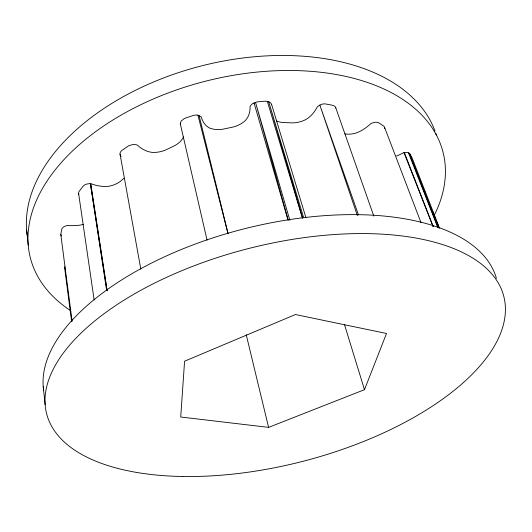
<?xml version="1.0" encoding="UTF-8"?>
<svg xmlns="http://www.w3.org/2000/svg" width="532" height="532" viewBox="0 0 532 532"><rect width="100%" height="100%" fill="white"/><g stroke="black" fill="none" stroke-linecap="round" stroke-linejoin="round"><path stroke-width="0.8" d="M71.627 321.594L64.665 268.068L64.951 266.585M72.126 321.355L60.788 234.413L61.765 229.186A7.096 4.289 -6.3 0 1 63.86 226.772A11.491 6.923 -6.4 0 1 67.231 225.502A11.651 7.009 -6.2 0 1 68.475 225.502A35.724 22.384 -6.3 0 0 79.135 225.242A20.322 12.575 -6.5 0 0 83.444 224.398M364.48 389.683L386.511 333.484L295.42 314.532L184.577 361.215L180.714 417.008L268.587 427.382L364.48 389.683L344.497 324.62M123.896 178.227L122.16 179.816A20.535 13.4 -7.6 0 1 110.45 185.907A10.135 6.557 -7.8 0 1 108.388 186.28A21.067 13.759 -7.7 0 1 101.612 186.293A36.961 24.452 -7.9 0 1 91.57 183.932L90.413 183.626A11.997 7.641 -6.9 0 0 86.497 184.152A7.401 4.735 -6.8 0 0 83.052 186.227L79.088 191.493A7.375 4.688 -6.7 0 0 78.803 194.346M305.913 217.655L271.586 104.398A12.455 8.512 -17.4 0 0 269.797 102.131L265.854 101.166A56.312 37.054 -16.5 0 0 261.997 101.459L260.886 101.552A56.339 37.107 -16.3 0 0 257.009 101.925L252.68 103.594A12.455 8.512 -17.4 0 0 250.193 106.24A12.655 8.678 -17.6 0 0 250.073 107.205A37.725 26.115 -14.4 0 1 248.59 115.451A21.613 14.869 -15.3 0 1 245.505 120.325A10.434 7.122 -15.8 0 1 244.088 121.648A21.081 14.51 -15.5 0 1 230.948 127.494L225.315 128.691A21.087 14.524 -14.9 0 1 211.277 128.631A10.427 7.135 -14.5 0 1 209.555 127.979A21.613 14.869 -15 0 1 205.239 124.668A37.692 26.035 -16.1 0 1 201.462 117.525A12.721 8.778 -12.8 0 0 201.063 116.661L197.957 115.198A7.694 5.307 -13.1 0 0 193.375 115.417L184.531 118.397L181.332 120.904A12.495 8.592 -12.9 0 0 180.295 123.783L207.061 240.151M396.426 156.056A35.178 21.606 -22.6 0 0 402.824 153.11A11.458 6.763 -22.4 0 1 403.948 152.604L404.347 152.538A11.292 6.677 -22.3 0 1 407.346 152.391L409.913 153.761A52.289 31.122 -20.4 0 1 411.063 155.916A52.123 30.942 -20.4 0 1 412.134 158.084L439.578 228.288M61.439 235.929L60.788 234.413M64.665 268.068L65.05 268.893M424.662 191.4L425.58 193.708M432.629 211.41L433.547 213.724M434.777 216.803L435.695 219.111M436.918 222.19L438.454 226.04M438.667 227.842L409.274 153.136L438.009 227.31M408.41 152.677L437.783 227.43M403.948 152.604L433.088 226.672M404.347 152.538L433.248 226.645M384.669 127.633L421.012 222.635M276.713 120.983A20.901 14.098 -19.1 0 0 285.112 122.606L290.419 122.812A20.854 14.012 -19.5 0 0 304.37 120.252A10.294 6.85 -19.5 0 0 306.239 119.288A21.386 14.371 -19.4 0 0 311.38 115.211A37.453 25.463 -18.8 0 0 317.012 107.404A12.455 8.219 -21 0 1 317.631 106.473L321.062 104.485A7.548 4.994 -20.7 0 1 325.451 103.926L329.228 104.638A55.461 35.604 -18.8 0 1 332.959 105.403A7.528 4.954 -21 0 1 335.612 107.338L373.79 216.078M358.488 214.988L319.852 105.07L357.358 215.487M303.599 217.535L268.647 101.592L302.562 218.02M267.31 101.266L302.415 218.08M289.86 220.301L255.486 102.277L288.238 220.115M254.017 102.842L288.018 220.088M197.957 115.198L227.902 233.448M199.088 115.597L228.029 233.388M246.23 334.741L268.587 427.382M120.059 154.214L140.814 269.106M107.065 290.711L90.413 183.626L106.679 290.738M90.806 183.72L107.145 290.731M78.596 193.415L94.164 300.055M26.633 230.103L28.216 245.019M43.205 386.338L45.154 404.692M43.644 390.282A233.349 112.172 -14.4 0 1 247.074 228.095A233.349 112.172 -14.4 0 1 496.409 278.322M335.612 107.338A12.243 8.073 -20.7 0 1 335.825 108.195M344.842 133.871A20.309 13.007 -21.8 0 0 353.567 133.665A10.022 6.371 -21.5 0 0 355.556 133.173A20.834 13.36 -21.7 0 0 361.74 130.42A36.588 23.774 -21.7 0 0 370.225 124.149A11.97 7.481 -22.5 0 1 371.19 123.391L374.987 122.28A7.302 4.582 -22.3 0 1 378.611 122.806A54.131 33.569 -20 0 1 381.185 124.415L383.685 126.064A7.268 4.535 -22.4 0 1 384.742 128.584M70.31 310.435A213 127.687 -14.4 0 1 202.872 81.888A213 127.687 -14.4 0 1 434.644 214.549M183.42 136.89A10.401 7.062 -11.6 0 1 182.722 138.373A21.001 14.317 -11 0 1 172.734 146.599L167.746 149.007A20.967 14.258 -10.6 0 1 153.708 152.425A10.361 6.982 -10.4 0 1 151.64 152.298A21.499 14.617 -10.7 0 1 145.542 150.596A37.606 25.829 -11.4 0 1 137.874 145.562A12.495 8.379 -8.8 0 0 137.01 144.943A12.342 8.259 -9 0 0 133.146 144.491L128.917 145.642L122.001 150.357A7.588 5.074 -8.8 0 0 120.019 153.309A12.342 8.259 -9.1 0 0 120.578 155.942M27.159 234.865A210.852 129.043 -14.4 0 1 201.754 65.828A210.852 129.043 -14.4 0 1 435.01 131.118M435.794 133.359A210.852 129.043 -14.4 0 1 436.273 134.855M180.554 124.355A12.702 8.771 -13 0 1 180.295 123.783M271.586 104.398A12.662 8.692 -17.4 0 1 271.553 104.718M121.15 156.355A12.555 8.432 -8.9 0 1 120.857 156.155M182.523 476.486A235.995 109.811 -14.4 0 0 504.05 297.401A235.995 109.811 -14.4 0 0 139.071 291.277A235.995 109.811 -14.4 0 0 182.523 476.486"/></g></svg>
